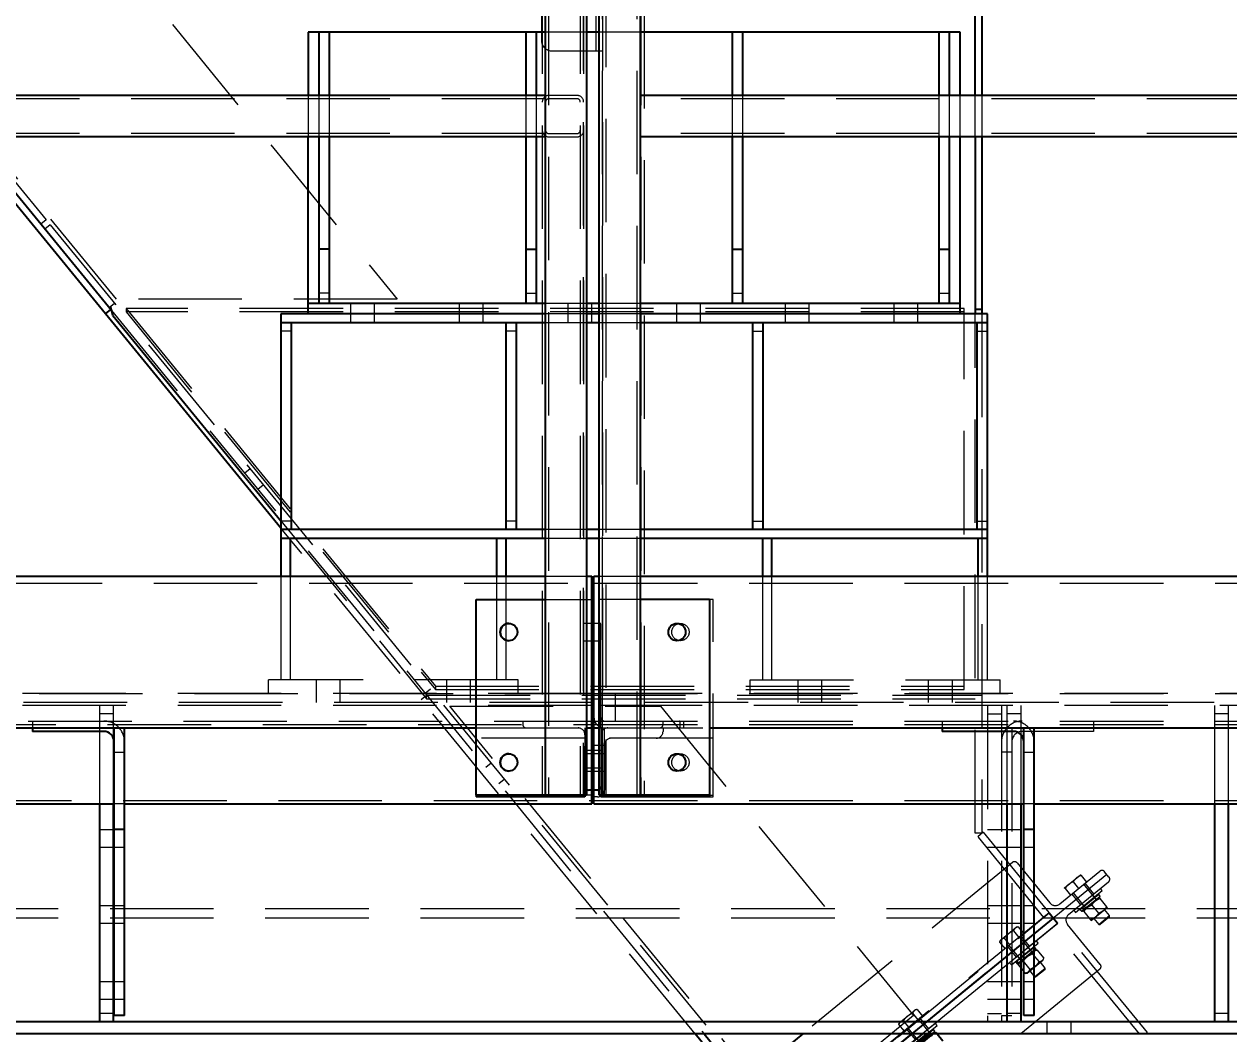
# Model space of a CAD drawing. Header units: millimetres. Extents: x 1293 to 41893, y 1011 to 26911.
# Drawn here: x 10003 to 10742, y 6143 to 6763 of the extents above; entities that cross this region are included whole.
import ezdxf

# ---------------------------------------------------------------- set-up
doc = ezdxf.new("R2010")
doc.units = ezdxf.units.MM
doc.header["$LTSCALE"] = 50
doc.linetypes.add('CENTERX2', pattern=[20.32, 12.7, -2.54, 2.54, -2.54])
doc.linetypes.add('HIDDEN', pattern=[1.905, 1.27, -0.635])
doc.layers.add('CAPA_1', color=7, linetype='Continuous')
doc.layers.add('STRUC', color=4, linetype='Continuous')
doc.styles.add('SLDTEXTSTYLE0', font='TXT', dxfattribs={"width": 0.75})
doc.dimstyles.new('SLDDIMSTYLE0', dxfattribs={"dimtxt": 100, "dimasz": 100, "dimexe": 0, "dimexo": 0.0625, "dimgap": 25, "dimtad": 2, "dimdec": 0, "dimlfac": 1.5, "dimrnd": 1e-09, "dimzin": 12, "dimdsep": 46, "dimtxsty": 'SLDTEXTSTYLE0', "dimsah": 1, "dimcen": 0.09, "dimadec": 0, "dimazin": 3, "dimtfac": 1, "dimtdec": 0, "dimtofl": 0, "dimtmove": 0, "dimatfit": 3, "dimfxl": 1, "dimfrac": 2, "dimtolj": 1, "dimtzin": 12, "dimarcsym": 0})
doc.dimstyles.new('SLDDIMSTYLE1', dxfattribs={"dimtxt": 100, "dimasz": 100, "dimexe": 0, "dimexo": 0.0625, "dimgap": 25, "dimtad": 2, "dimdec": 4, "dimlfac": 75, "dimzin": 12, "dimdsep": 46, "dimtxsty": 'SLDTEXTSTYLE0', "dimsah": 1, "dimcen": 0.09, "dimadec": 0, "dimazin": 3, "dimtfac": 1, "dimtdec": 0, "dimtofl": 0, "dimtmove": 0, "dimatfit": 3, "dimfxl": 1, "dimfrac": 2, "dimtolj": 1, "dimtzin": 12, "dimarcsym": 0})

# ---------------------------------------------------------------- blocks, each defined once
blk = doc.blocks.new('_D_3')
at = {"layer": 'CAPA_1', "transparency": 16777216}
blk.add_arc((9899.27, 4708.49), 5214.32, 0, 13, dxfattribs=at)
for points in [[(14979.94, 5881.46), (14986.48, 5780.49), (15016.52, 5787.13)], [(15113.58, 4708.49), (15128.01, 4808.64), (15097.24, 4808.34)]]:
    blk.add_solid(points, dxfattribs=at)
at = {"layer": 'CAPA_1', "transparency": 16777216, "insert": (15196.76, 5413.27), "char_height": 100, "attachment_point": 1, "rotation": 276.5, "style": 'SLDTEXTSTYLE0'}
blk.add_mtext('13°', dxfattribs=at)
blk = doc.blocks.new('_D_15')
at = {"layer": 'CAPA_1', "transparency": 16777216}
for p, q in [((6530.12, 8742.38), (6530.12, 9415.65)), ((16745.16, 6492), (16745.16, 9415.65)), ((6530.12, 9365.65), (16745.16, 9365.65))]:
    blk.add_line(p, q, dxfattribs=at)
for points in [[(6530.12, 9365.65), (6630.12, 9350.26), (6630.12, 9381.03)], [(16745.16, 9365.65), (16645.16, 9381.03), (16645.16, 9350.26)]]:
    blk.add_solid(points, dxfattribs=at)
at = {"layer": 'CAPA_1', "transparency": 16777216, "insert": (11452.92, 9494.55), "char_height": 100, "attachment_point": 1, "style": 'SLDTEXTSTYLE0'}
blk.add_mtext('15323', dxfattribs=at)

msp = doc.modelspace()

# ---------------------------------------------------------------- linework, layer by layer
at = {"color": 1, "linetype": 'HIDDEN', "lineweight": 18}
for p, q in [((10059.4000025, 6593.7891473), (9378.5050325, 7425.6802403)), ((9550.8058921, 7425.6802403), (10231.7008621, 6593.7891473)), ((10320.643483, 7081.4622403), (10320.643483, 6289.4929069)), ((10322.675483, 7081.4622403), (10322.675483, 6289.4929069)), ((10344.011483, 7081.4622403), (10344.011483, 6289.4929069)), ((10345.849483, 7083.4942403), (10345.849483, 6289.4929069)), ((10346.043483, 7081.4622403), (10346.043483, 6289.4929069)), ((10357.5921497, 6289.4929069), (10357.5921497, 7083.4942403)), ((10357.6801497, 7083.4942403), (10357.6801497, 6289.4929069)), ((10359.7121497, 7085.5262403), (10359.7121497, 6289.4929069)), ((10324.513483, 7062.1582403), (10324.513483, 6289.4929069)), ((10378.9281497, 6289.4929069), (10378.9281497, 7062.1582403)), ((10381.0481497, 7062.1582403), (10381.0481497, 6289.4929069)), ((10383.0801497, 7060.1262403), (10383.0801497, 6289.4929069)), ((9695.3783477, 7034.6948841), (10016.2913232, 6642.6158445)), ((10353.4468163, 6799.4929069), (10353.4468163, 6746.1595736)), ((10320.113483, 6792.8262403), (10320.113483, 6752.8262403)), ((10347.881483, 6757.7891473), (10322.481483, 6757.7891473)), ((10380.9601497, 6757.7891473), (10355.5601497, 6757.7891473)), ((10326.7801497, 6746.1595736), (10357.6801497, 6746.1595736)), ((10177.0601562, 6718.8595736), (10177.0601562, 6693.4595736)), ((10183.8851562, 6693.4595736), (10183.8851562, 6718.8595736)), ((10190.2351562, 6693.4595736), (10190.2351562, 6718.8595736)), ((10310.5518228, 6718.8595736), (10310.5518228, 6693.4595736)), ((10316.9018228, 6718.8595736), (10316.9018228, 6693.4595736)), ((10341.979483, 6718.8595736), (10324.707483, 6718.8595736)), ((10437.2184895, 6718.8595736), (10437.2184895, 6693.4595736)), ((10443.5684895, 6718.8595736), (10443.5684895, 6693.4595736)), ((10563.8851562, 6718.8595736), (10563.8851562, 6693.4595736)), ((10570.2351562, 6718.8595736), (10570.2351562, 6693.4595736)), ((10577.0601562, 6693.4595736), (10577.0601562, 6718.8595736)), ((10586.1601562, 6693.4595736), (10586.1601562, 6718.8595736)), ((10590.3934895, 6718.8595736), (10590.3934895, 6693.4595736)), ((10322.481483, 6716.8275736), (8998.1458163, 6716.8275736)), ((10341.979483, 6716.8275736), (10324.707483, 6716.8275736)), ((11707.4158163, 6716.8275736), (10380.9601497, 6716.8275736)), ((10322.481483, 6695.4915736), (8998.1458163, 6695.4915736)), ((10324.707483, 6695.4915736), (10341.979483, 6695.4915736)), ((10324.707483, 6693.4595736), (10341.979483, 6693.4595736)), ((11707.4158163, 6695.4915736), (10380.9601497, 6695.4915736)), ((10016.2913232, 6642.6158445), (10013.0153996, 6639.9345322)), ((10018.8248467, 6639.5204837), (10015.5489231, 6636.8391713)), ((10018.8248467, 6639.5204837), (10469.200971, 6089.2683848)), ((10231.7008621, 6593.7891473), (10059.4000025, 6593.7891473)), ((10190.2351562, 6597.4724806), (10183.8851562, 6597.4724806)), ((10310.5518228, 6597.4724806), (10316.9018228, 6597.4724806)), ((10437.2184895, 6597.4724806), (10443.5684895, 6597.4724806)), ((10563.8851562, 6597.4724806), (10570.2351562, 6597.4724806)), ((10058.3727703, 6591.2023629), (10055.0968468, 6588.5210505)), ((10056.5096452, 6586.7949481), (10419.8719956, 6142.8529069)), ((10057.2032893, 6585.9474806), (10057.2032893, 6583.830814)), ((10065.374907, 6588.0641473), (10065.374907, 6585.9474806)), ((10579.4934895, 6588.0641473), (10065.374907, 6588.0641473)), ((10065.374907, 6588.0641473), (10255.0813535, 6356.2881612)), ((10579.4934895, 6585.9474806), (10065.374907, 6585.9474806)), ((10065.374907, 6585.9474806), (10255.0813535, 6354.1714945)), ((10577.0601562, 6584.7969069), (10177.0601562, 6584.7969069)), ((10202.9851562, 6591.1224806), (10202.9851562, 6579.2089069)), ((10217.8018228, 6579.2089069), (10217.8018228, 6591.1224806)), ((10269.6518228, 6591.1224806), (10269.6518228, 6579.2089069)), ((10284.4684895, 6579.2089069), (10284.4684895, 6591.1224806)), ((10347.881483, 6591.1224806), (10322.481483, 6591.1224806)), ((10347.881483, 6584.7724806), (10322.481483, 6584.7724806)), ((10336.3184895, 6591.1224806), (10336.3184895, 6579.2089069)), ((10351.1351562, 6579.2089069), (10351.1351562, 6591.1224806)), ((10380.9601497, 6591.1224806), (10355.5601497, 6591.1224806)), ((10380.9601497, 6584.7724806), (10355.5601497, 6584.7724806)), ((10402.9851562, 6591.1224806), (10402.9851562, 6579.2089069)), ((10417.8018228, 6579.2089069), (10417.8018228, 6591.1224806)), ((10469.6518228, 6591.1224806), (10469.6518228, 6579.2089069)), ((10484.4684895, 6579.2089069), (10484.4684895, 6591.1224806)), ((10536.3184895, 6591.1224806), (10536.3184895, 6579.2089069)), ((10551.1351562, 6579.2089069), (10551.1351562, 6591.1224806)), ((10579.4934895, 6354.1714945), (10579.4934895, 6588.0641473)), ((10586.1601562, 6265.9797726), (10586.1601562, 6584.7969069)), ((10590.3934895, 6584.7969069), (10590.3934895, 6265.9797726)), ((10347.881483, 6579.2089069), (10322.481483, 6579.2089069)), ((10380.9601497, 6579.2089069), (10355.5601497, 6579.2089069)), ((10166.7434895, 6574.1289069), (10160.3934895, 6574.1289069)), ((10304.5808228, 6574.1289069), (10298.2308228, 6574.1289069)), ((10449.5394895, 6574.1289069), (10455.8894895, 6574.1289069)), ((10587.3768228, 6574.1289069), (10593.7268228, 6574.1289069)), ((10141.4790527, 6489.6663271), (10138.2031291, 6486.9850147)), ((10146.2470662, 6477.1572441), (10149.5229897, 6479.8385564)), ((10160.3934895, 6457.7570255), (10249.7450701, 6348.5907262)), ((10166.7434895, 6457.6275736), (10160.3934895, 6457.6275736)), ((10414.4014433, 6142.8529069), (10160.3934895, 6453.1899834)), ((10304.5808228, 6457.6275736), (10298.2308228, 6457.6275736)), ((10347.881483, 6452.5475736), (10322.481483, 6452.5475736)), ((10380.9601497, 6452.5475736), (10355.5601497, 6452.5475736)), ((10449.5394895, 6457.6275736), (10455.8894895, 6457.6275736)), ((10587.3768228, 6457.6275736), (10593.7268228, 6457.6275736)), ((10347.881483, 6446.9595736), (10322.481483, 6446.9595736)), ((10380.9601497, 6446.9595736), (10355.5601497, 6446.9595736)), ((10160.3934895, 6423.7929069), (10160.3934895, 6360.2769069)), ((10165.9814895, 6423.7929069), (10165.9814895, 6360.2769069)), ((10292.6428228, 6423.7929069), (10292.6428228, 6360.2769069)), ((10298.2308228, 6423.7929069), (10298.2308228, 6360.2769069)), ((10322.481483, 6423.7929069), (10347.881483, 6423.7929069)), ((10355.5601497, 6423.7929069), (10380.9601497, 6423.7929069)), ((10356.6268163, 6331.0227362), (10356.6268163, 6423.7929069)), ((10455.8894895, 6360.2769069), (10455.8894895, 6423.7929069)), ((10461.4774895, 6360.2769069), (10461.4774895, 6423.7929069)), ((10588.1388228, 6360.2769069), (10588.1388228, 6423.7929069)), ((10593.7268228, 6360.2769069), (10593.7268228, 6423.7929069)), ((10322.481483, 6409.4929069), (10352.393483, 6409.4929069)), ((10380.9601497, 6409.4929069), (10355.5601497, 6409.4929069)), ((10425.413483, 6409.4929069), (10423.293483, 6409.4929069)), ((10425.413483, 6288.3262403), (10425.413483, 6409.4929069)), ((10356.6268163, 6394.7845736), (10346.043483, 6394.7845736)), ((10346.043483, 6384.2012403), (10356.6268163, 6384.2012403)), ((10152.6454895, 6351.8102403), (10152.6454895, 6360.2769069)), ((10305.9788228, 6360.2769069), (10152.6454895, 6360.2769069)), ((10181.9038228, 6360.2769069), (10181.9038228, 6351.8102403)), ((10196.7204895, 6351.8102403), (10196.7204895, 6360.2769069)), ((10255.0813535, 6356.2881612), (10579.4934895, 6356.2881612)), ((10255.0813535, 6356.2881612), (10255.0813535, 6354.1714945)), ((10261.9038228, 6360.2769069), (10261.9038228, 6351.8102403)), ((10276.7204895, 6351.8102403), (10276.7204895, 6360.2769069)), ((10305.9788228, 6351.8102403), (10305.9788228, 6360.2769069)), ((10448.1414895, 6351.8102403), (10448.1414895, 6360.2769069)), ((10448.1414895, 6360.2769069), (10601.4748228, 6360.2769069)), ((10477.3998228, 6360.2769069), (10477.3998228, 6351.8102403)), ((10492.2164895, 6351.8102403), (10492.2164895, 6360.2769069)), ((10557.3998228, 6360.2769069), (10557.3998228, 6351.8102403)), ((10572.2164895, 6351.8102403), (10572.2164895, 6360.2769069)), ((10601.4748228, 6351.8102403), (10601.4748228, 6360.2769069)), ((7630.743483, 6351.8262403), (10351.0601497, 6351.8262403)), ((10246.4691466, 6348.0260805), (10249.7450701, 6350.7073929)), ((10252.1206154, 6354.4887525), (10248.8446919, 6351.8074402)), ((10249.7450701, 6350.7073929), (10590.3934895, 6350.7073929)), ((10249.7450701, 6348.5907262), (10249.7450701, 6350.7073929)), ((10249.7450701, 6348.5907262), (10586.1601562, 6348.5907262)), ((10255.0813535, 6354.1714945), (10579.4934895, 6354.1714945)), ((10352.393483, 6351.8262403), (13085.7268163, 6351.8262403)), ((10365.4101497, 6351.8262403), (10365.4101497, 6334.8929069)), ((10471.0839822, 6090.8096116), (10263.9122071, 6343.9240596)), ((10263.9122071, 6343.9240596), (10393.1378518, 6343.9240596)), ((10393.1378518, 6343.9240596), (10548.4680032, 6154.1476989)), ((7624.0768163, 6334.8929069), (10351.0601497, 6334.8929069)), ((10008.043483, 6334.8929069), (10008.043483, 6330.6595736)), ((10308.7268163, 6334.8929069), (10308.7268163, 6332.7728536)), ((10352.393483, 6334.8929069), (13085.7268163, 6334.8929069)), ((10394.7268163, 6332.7728536), (10394.7268163, 6334.8929069)), ((10405.0801497, 6334.3637403), (10405.0801497, 6331.1887403)), ((10407.4268163, 6330.6595736), (10407.4268163, 6334.8929069)), ((10566.043483, 6334.8929069), (10566.043483, 6330.6595736)), ((10658.743483, 6334.8929069), (10658.743483, 6328.5429069)), ((7672.7601497, 6332.8609069), (10351.0601497, 6332.8609069)), ((10280.1481497, 6330.6595736), (10347.881483, 6330.6595736)), ((10280.1601497, 6330.6595736), (10280.1601497, 6289.4929069)), ((10346.8268163, 6330.6595736), (10346.8268163, 6289.4929069)), ((10352.393483, 6332.8609069), (13085.7268163, 6332.8609069)), ((10355.5601497, 6330.6595736), (10423.293483, 6330.6595736)), ((10356.6268163, 6330.6595736), (10356.6268163, 6289.4929069)), ((10358.7468163, 6288.3262403), (10358.7468163, 6330.6595736)), ((10394.7268163, 6330.6595736), (10394.7268163, 6328.5429069)), ((10602.393483, 6330.6595736), (10602.393483, 6154.0929069)), ((10608.743483, 6330.6595736), (10608.743483, 6154.0929069)), ((10658.743483, 6328.5429069), (10615.093483, 6328.5429069)), ((10346.8268163, 6324.3095736), (10280.1601497, 6324.3095736)), ((10425.413483, 6324.3095736), (10352.393483, 6324.3095736)), ((10352.393483, 6320.0762403), (10358.743483, 6320.0762403)), ((10358.743483, 6320.0762403), (10358.743483, 6292.5595736)), ((10058.043483, 6315.8429069), (10064.393483, 6315.8429069)), ((10358.743483, 6314.7845736), (10346.043483, 6314.7845736)), ((10351.0601497, 6316.8512403), (10346.8268163, 6316.8512403)), ((10356.6268163, 6316.8512403), (10352.393483, 6316.8512403)), ((10608.743483, 6315.8429069), (10602.393483, 6315.8429069)), ((10616.043483, 6315.8429069), (10622.393483, 6315.8429069)), ((10289.2679229, 6309.1036115), (10285.9919994, 6306.4222991)), ((10346.043483, 6304.2012403), (10358.743483, 6304.2012403)), ((10346.8268163, 6306.2679069), (10351.0601497, 6306.2679069)), ((10352.393483, 6306.2679069), (10356.6268163, 6306.2679069)), ((10294.0359365, 6296.5945285), (10297.31186, 6299.2758408)), ((10352.393483, 6289.4929069), (10347.881483, 6289.4929069)), ((10423.293483, 6289.4929069), (10425.413483, 6289.4929069)), ((9682.5961497, 6286.1249069), (10351.0601497, 6286.1249069)), ((10064.393483, 6284.0929069), (10058.043483, 6284.0929069)), ((10354.5101497, 6288.3262403), (10352.393483, 6288.3262403)), ((10352.393483, 6286.1249069), (10948.1908163, 6286.1249069)), ((10423.293483, 6288.3262403), (10425.413483, 6288.3262403)), ((10622.393483, 6284.0929069), (10616.043483, 6284.0929069)), ((10064.393483, 6268.0512403), (10058.043483, 6268.0512403)), ((10602.393483, 6268.2262403), (10608.743483, 6268.2262403)), ((10605.8601497, 6268.0512403), (10602.393483, 6268.0512403)), ((10622.393483, 6268.0512403), (10616.043483, 6268.0512403)), ((10628.3855477, 6214.3904253), (10586.1601562, 6265.9797726)), ((10590.3934895, 6265.9797726), (10586.1601562, 6265.9797726)), ((10591.1343717, 6266.5861777), (10587.8584481, 6263.9048653)), ((10591.1343717, 6266.5861777), (10692.4088803, 6142.8529069)), ((10058.043483, 6257.4679069), (10064.393483, 6257.4679069)), ((10602.393483, 6257.4679069), (10605.8601497, 6257.4679069)), ((10616.043483, 6257.4679069), (10622.393483, 6257.4679069)), ((10609.0224536, 6248.0784136), (10480.4620065, 6142.8529069)), ((10611.9963058, 6247.7815837), (10632.1082935, 6223.2095363)), ((10666.9542303, 6240.7895005), (10547.2990949, 6142.8529069)), ((10638.0655295, 6222.6149251), (10662.6375769, 6242.7269129)), ((10640.9687278, 6232.514269), (10650.7964985, 6240.558206)), ((10651.1556476, 6240.1194116), (10654.4838392, 6236.053156)), ((10668.2970315, 6239.1489179), (10665.611429, 6242.430083)), ((10641.3278769, 6232.0754745), (10644.6560686, 6228.0092189)), ((10643.4281542, 6216.063078), (10668.0002016, 6236.1750658)), ((10646.2417622, 6236.0974431), (10649.5699539, 6232.0311874)), ((10647.8152947, 6217.46569), (10664.1949125, 6230.8722518)), ((10660.7074853, 6225.1074919), (10652.8458775, 6234.7124998)), ((10659.0274831, 6228.8309808), (10653.6648583, 6235.3828279)), ((10664.1949125, 6230.8722518), (10663.1223875, 6232.1826212)), ((10645.4750495, 6228.679547), (10650.8376742, 6222.1276999)), ((10646.2940304, 6229.3498751), (10654.1556382, 6219.7448672)), ((10662.0403746, 6228.424964), (10650.6401606, 6219.0939969)), ((10651.3962907, 6218.1701865), (10662.7965047, 6227.5011535)), ((10651.5911366, 6222.7444017), (10652.6636615, 6221.4340323)), ((10662.7221783, 6226.756499), (10652.1409452, 6218.0958601)), ((10659.3465456, 6226.9039095), (10658.2740207, 6228.2142789)), ((10659.6423986, 6226.4622433), (10659.716725, 6227.2068978)), ((10660.3985286, 6225.5384329), (10659.6423986, 6226.4622433)), ((10661.1431831, 6225.4641065), (10660.3985286, 6225.5384329)), ((10662.0403746, 6228.424964), (10661.2957201, 6228.4992904)), ((10662.7965047, 6227.5011535), (10662.0403746, 6228.424964)), ((10662.3829125, 6226.4303075), (10662.3088279, 6226.4181757)), ((10662.7220187, 6225.9880674), (10666.8595892, 6220.9329442)), ((10662.7221783, 6226.756499), (10662.7965047, 6227.5011535)), ((10064.393483, 6221.3845736), (10058.043483, 6221.3845736)), ((10465.1826474, 6080.8103993), (10631.6614712, 6217.0717377)), ((10631.5136823, 6217.2523004), (10540.615386, 6142.8529069)), ((10605.8601497, 6221.3845736), (10602.393483, 6221.3845736)), ((10622.393483, 6221.3845736), (10616.043483, 6221.3845736)), ((10646.7427697, 6218.7760594), (10647.8152947, 6217.46569)), ((10650.6401606, 6219.0939969), (10650.714487, 6219.8386514)), ((10651.3962907, 6218.1701865), (10650.6401606, 6219.0939969)), ((10650.714651, 6219.8387857), (10650.6403373, 6219.0941416)), ((10651.3964674, 6218.1703311), (10650.6403373, 6219.0941416)), ((10652.1409452, 6218.0958601), (10651.3962907, 6218.1701865)), ((10651.3964674, 6218.1703311), (10652.1411092, 6218.0959943)), ((10652.2934822, 6221.131044), (10653.0381367, 6221.0567176)), ((10653.038239, 6221.0568014), (10652.2935972, 6221.1311382)), ((10652.5542956, 6218.4341835), (10652.5281371, 6218.364957)), ((10652.5544468, 6218.4343072), (10652.5542956, 6218.4341835)), ((10652.5544468, 6218.4343072), (10652.5542956, 6218.4341835)), ((10652.8942481, 6217.9441304), (10657.0318185, 6212.8890071)), ((10653.0381367, 6221.0567176), (10653.7942668, 6220.1329072)), ((10653.038239, 6221.0568014), (10653.7943691, 6220.1329909)), ((10653.7942668, 6220.1329072), (10653.7199404, 6219.3882527)), ((10653.7200554, 6219.3883468), (10653.7943691, 6220.1329909)), ((10657.4450093, 6212.4588989), (10667.1995417, 6220.4428911)), ((10657.8080154, 6221.966243), (10661.9458218, 6216.9108315)), ((10662.0462042, 6210.1044794), (10668.5980513, 6215.4671041)), ((10668.5980513, 6215.4671041), (10665.598199, 6219.1322074)), ((10667.1995417, 6220.4428911), (10667.2257002, 6220.5121175)), ((10668.5237249, 6214.7224496), (10668.5980513, 6215.4671041)), ((10058.043483, 6210.8012403), (10064.393483, 6210.8012403)), ((10470.2496944, 6074.6196776), (10636.7285182, 6210.881016)), ((10636.8763071, 6210.7004533), (10553.9828037, 6142.8529069)), ((10601.5800947, 6200.2750463), (10611.4081982, 6208.3192559)), ((10602.393483, 6210.8012403), (10605.8601497, 6210.8012403)), ((10612.5273616, 6208.5025259), (10611.4081982, 6208.3192559)), ((10612.5273616, 6208.5025259), (10615.8555533, 6204.4362703)), ((10616.043483, 6210.8012403), (10622.393483, 6210.8012403)), ((10686.938328, 6142.8529069), (10633.4525946, 6208.1997036)), ((10662.9455307, 6185.5337947), (10642.833543, 6210.1058421)), ((10657.3709248, 6212.4467671), (10657.4450093, 6212.4588989)), ((10659.0463519, 6213.7695826), (10662.0462042, 6210.1044794)), ((10662.0462042, 6210.1044794), (10662.7908587, 6210.030153)), ((10668.5237249, 6214.7224496), (10662.7908587, 6210.030153)), ((10604.0162625, 6201.536272), (10607.3444542, 6197.4700164)), ((10609.6903286, 6206.1804413), (10613.0185202, 6202.1141856)), ((10621.3190186, 6192.8684055), (10613.4574108, 6202.4734134)), ((10619.6390164, 6196.5918944), (10614.2763917, 6203.1437415)), ((10601.5800947, 6200.2750463), (10601.1792295, 6199.2141874)), ((10601.1792295, 6199.2141874), (10604.5074212, 6195.1479318)), ((10606.0865828, 6196.4404606), (10611.4492075, 6189.8886135)), ((10606.9055637, 6197.1107887), (10614.7671715, 6187.5057808)), ((10608.426828, 6185.2266036), (10624.8064458, 6198.6331654)), ((10622.6519079, 6196.1858775), (10611.251694, 6186.8549105)), ((10612.007824, 6185.9311001), (10623.408038, 6195.2620671)), ((10623.3337116, 6194.5174126), (10612.7524785, 6185.8567737)), ((10619.9580789, 6194.6648231), (10618.885554, 6195.9751925)), ((10620.2539319, 6194.2231569), (10620.3282583, 6194.9678114)), ((10621.010062, 6193.2993465), (10620.2539319, 6194.2231569)), ((10621.7547165, 6193.2250201), (10621.010062, 6193.2993465)), ((10622.6519079, 6196.1858775), (10621.9072534, 6196.2602039)), ((10623.408038, 6195.2620671), (10622.6519079, 6196.1858775)), ((10624.0937043, 6194.3712316), (10622.9203612, 6194.1790893)), ((10623.3337116, 6194.5174126), (10623.408038, 6195.2620671)), ((10624.8064458, 6198.6331654), (10623.7339208, 6199.9435348)), ((10624.093816, 6194.3712498), (10628.2313864, 6189.3161266)), ((10607.3543031, 6186.536973), (10608.426828, 6185.2266036)), ((10611.3260204, 6187.599565), (10611.251694, 6186.8549105)), ((10611.251694, 6186.8549105), (10612.007824, 6185.9311001)), ((10612.007824, 6185.9311001), (10612.7524785, 6185.8567737)), ((10612.0153635, 6187.4799668), (10612.0348286, 6188.1797178)), ((10612.7714936, 6186.5561564), (10612.0153635, 6187.4799668)), ((10612.0557998, 6188.1968826), (10612.0379579, 6187.4984601)), ((10612.794088, 6186.5746497), (10612.0379579, 6187.4984601)), ((10612.2026699, 6190.5053153), (10613.2751949, 6189.1949459)), ((10613.1658289, 6186.195097), (10612.7455602, 6185.0828883)), ((10613.4612867, 6186.4369265), (10612.7714936, 6186.5561564)), ((10612.794088, 6186.5746497), (10613.482258, 6186.4540913)), ((10612.9050155, 6188.8919576), (10613.64967, 6188.8176312)), ((10613.4022785, 6189.2989626), (10614.0920717, 6189.1797327)), ((10614.1051608, 6189.1904461), (10613.4169908, 6189.3110045)), ((10613.64967, 6188.8176312), (10614.4058001, 6187.8938207)), ((10614.0920717, 6189.1797327), (10614.8482017, 6188.2559223)), ((10614.1051608, 6189.1904461), (10614.8612909, 6188.2666357)), ((10614.4058001, 6187.8938207), (10614.3314737, 6187.1491662)), ((10615.5827169, 6187.404996), (10614.3808794, 6187.0158688)), ((10614.8482017, 6188.2559223), (10614.8287367, 6187.5561713)), ((10614.843449, 6187.5682132), (10614.8612909, 6188.2666357)), ((10615.582599, 6187.4051401), (10619.7204053, 6182.3497286)), ((10618.0565426, 6180.2198125), (10627.811075, 6188.2038047)), ((10621.2564985, 6192.0491731), (10621.2566165, 6192.049029)), ((10621.2566165, 6192.049029), (10625.3941869, 6186.9939058)), ((10625.394187, 6186.9939058), (10625.3943049, 6186.9937616)), ((10629.2095846, 6183.2280177), (10626.2097324, 6186.8931209)), ((10627.811075, 6188.2038047), (10628.2313464, 6189.3160207)), ((10612.7455175, 6185.0827751), (10616.8830879, 6180.0276519)), ((10662.6487008, 6182.5599425), (10614.1361832, 6142.8529069)), ((10616.8832073, 6180.0276714), (10618.0565426, 6180.2198125)), ((10619.1017111, 6181.2494177), (10619.7202874, 6182.3498728)), ((10619.6578853, 6181.5304962), (10622.6577375, 6177.865393)), ((10619.7202874, 6182.3498728), (10621.3788286, 6183.1820773)), ((10622.6577375, 6177.865393), (10629.2095846, 6183.2280177)), ((10629.1352582, 6182.4833632), (10623.402392, 6177.7910666)), ((10629.1352582, 6182.4833632), (10629.2095846, 6183.2280177)), ((10064.393483, 6174.7179069), (10058.043483, 6174.7179069)), ((10605.8601497, 6174.7179069), (10602.393483, 6174.7179069)), ((10622.393483, 6174.7179069), (10616.043483, 6174.7179069)), ((10622.6577375, 6177.865393), (10623.402392, 6177.7910666)), ((10058.043483, 6164.1345736), (10064.393483, 6164.1345736)), ((10602.393483, 6164.1345736), (10605.8601497, 6164.1345736)), ((10616.043483, 6164.1345736), (10622.393483, 6164.1345736)), ((10539.6728779, 6149.6045765), (10548.8222568, 6157.0932564)), ((10548.8222568, 6157.0932564), (10548.8627016, 6157.12636)), ((10548.8627016, 6157.12636), (10549.5009815, 6157.648786)), ((10550.6201448, 6157.8320561), (10549.5009815, 6157.648786)), ((10550.6201448, 6157.8320561), (10553.9483365, 6153.7658004)), ((10548.4680032, 6154.1476989), (10471.0839822, 6090.8096116)), ((10539.6728779, 6149.6045765), (10539.2720127, 6148.5437176)), ((10542.1090458, 6150.8658022), (10545.4372374, 6146.7995466)), ((10547.7831118, 6155.5099715), (10551.1113035, 6151.4437158)), ((10559.4118018, 6142.1979357), (10551.550194, 6151.8029436)), ((10557.7317996, 6145.9214245), (10552.3691749, 6152.4732717)), ((10562.899229, 6147.9626956), (10561.8267041, 6149.273065)), ((10602.393483, 6154.0929069), (10608.743483, 6154.0929069)), ((10539.2720127, 6148.5437176), (10542.6002044, 6144.477462)), ((10544.179366, 6145.7699908), (10549.5419907, 6139.2181436)), ((10544.9983469, 6146.4403188), (10552.8599547, 6136.835311)), ((10556.6562872, 6142.8529069), (10562.899229, 6147.9626956)), ((10558.0508621, 6143.9943533), (10556.9783372, 6145.3047227)), ((10560.7446911, 6145.5154077), (10557.4917508, 6142.8529069)), ((10558.3467151, 6143.5526871), (10558.4210415, 6144.2973416)), ((10559.1028452, 6142.6288766), (10558.3467151, 6143.5526871)), ((10559.3765567, 6142.8529069), (10561.5008212, 6144.5915973)), ((10560.7446911, 6145.5154077), (10560.0000367, 6145.5897341)), ((10561.4264948, 6143.8469428), (10560.2120203, 6142.8529069)), ((10561.5008212, 6144.5915973), (10560.7446911, 6145.5154077)), ((10562.1864875, 6143.7007617), (10561.0131445, 6143.5086195)), ((10561.4264948, 6143.8469428), (10561.5008212, 6144.5915973)), ((10562.1865992, 6143.70078), (10562.8805753, 6142.8529069))]:
    msp.add_line(p, q, dxfattribs=at)
at = {"color": 7, "linetype": 'Continuous', "lineweight": 25}
for p, q in [((10347.881483, 7083.4942403), (10347.881483, 6289.4929069)), ((10355.5601497, 6289.4929069), (10355.5601497, 7083.4942403)), ((10322.481483, 7060.1262403), (10322.481483, 6289.4929069)), ((10380.9601497, 6289.4929069), (10380.9601497, 7060.1262403)), ((10586.1601562, 6718.8595736), (10586.1601562, 7060.1262403)), ((10590.3934895, 7060.1262403), (10590.3934895, 6718.8595736)), ((10322.481483, 6757.7891473), (10177.0601562, 6757.7891473)), ((10177.0601562, 6757.7891473), (10177.0601562, 6718.8595736)), ((10183.8851562, 6718.8595736), (10183.8851562, 6757.7891473)), ((10190.2351562, 6718.8595736), (10190.2351562, 6757.7891473)), ((10310.5518228, 6757.7891473), (10310.5518228, 6718.8595736)), ((10316.9018228, 6757.7891473), (10316.9018228, 6718.8595736)), ((10355.5601497, 6757.7891473), (10347.881483, 6757.7891473)), ((10577.0601562, 6757.7891473), (10380.9601497, 6757.7891473)), ((10437.2184895, 6757.7891473), (10437.2184895, 6718.8595736)), ((10443.5684895, 6757.7891473), (10443.5684895, 6718.8595736)), ((10563.8851562, 6757.7891473), (10563.8851562, 6718.8595736)), ((10570.2351562, 6757.7891473), (10570.2351562, 6718.8595736)), ((10577.0601562, 6718.8595736), (10577.0601562, 6757.7891473)), ((10322.481483, 6718.8595736), (8998.1458163, 6718.8595736)), ((11705.2958163, 6718.8595736), (10380.9601497, 6718.8595736)), ((10322.481483, 6693.4595736), (8998.1458163, 6693.4595736)), ((10160.3934895, 6453.1899834), (9963.7351086, 6693.4595736)), ((10056.5096452, 6586.7949481), (9969.2056609, 6693.4595736)), ((10177.0601562, 6584.7724806), (10177.0601562, 6693.4595736)), ((10183.8851562, 6591.1224806), (10183.8851562, 6693.4595736)), ((10190.2351562, 6591.1224806), (10190.2351562, 6693.4595736)), ((10310.5518228, 6693.4595736), (10310.5518228, 6591.1224806)), ((10316.9018228, 6693.4595736), (10316.9018228, 6591.1224806)), ((11705.2958163, 6693.4595736), (10380.9601497, 6693.4595736)), ((10437.2184895, 6693.4595736), (10437.2184895, 6591.1224806)), ((10443.5684895, 6693.4595736), (10443.5684895, 6591.1224806)), ((10563.8851562, 6693.4595736), (10563.8851562, 6591.1224806)), ((10570.2351562, 6693.4595736), (10570.2351562, 6591.1224806)), ((10577.0601562, 6584.7724806), (10577.0601562, 6693.4595736)), ((10586.1601562, 6693.4595736), (10586.1601562, 6584.7969069)), ((10590.3934895, 6693.4595736), (10590.3934895, 6584.7969069)), ((10190.2351562, 6624.455814), (10183.8851562, 6624.455814)), ((10310.5518228, 6624.455814), (10316.9018228, 6624.455814)), ((10437.2184895, 6624.455814), (10443.5684895, 6624.455814)), ((10563.8851562, 6624.455814), (10570.2351562, 6624.455814)), ((10052.7213015, 6584.7396909), (10055.997225, 6587.4210033)), ((10055.997225, 6587.4210033), (10055.997225, 6589.1224806)), ((10177.0601562, 6584.7969069), (10160.3934895, 6584.7969069)), ((10160.3934895, 6584.7969069), (10160.3934895, 6423.7929069)), ((10322.481483, 6591.1224806), (10177.0601562, 6591.1224806)), ((10322.481483, 6584.7724806), (10177.0601562, 6584.7724806)), ((10355.5601497, 6591.1224806), (10347.881483, 6591.1224806)), ((10355.5601497, 6584.7724806), (10347.881483, 6584.7724806)), ((10577.0601562, 6591.1224806), (10380.9601497, 6591.1224806)), ((10577.0601562, 6584.7724806), (10380.9601497, 6584.7724806)), ((10593.7268228, 6584.7969069), (10577.0601562, 6584.7969069)), ((10590.3934895, 6587.4210033), (10586.1601562, 6587.4210033)), ((10593.7268228, 6423.7929069), (10593.7268228, 6584.7969069)), ((10057.2032893, 6583.830814), (10160.3934895, 6457.7570255)), ((10322.481483, 6579.2089069), (10160.3934895, 6579.2089069)), ((10166.7434895, 6452.5475736), (10166.7434895, 6579.2089069)), ((10298.2308228, 6579.2089069), (10298.2308228, 6452.5475736)), ((10304.5808228, 6579.2089069), (10304.5808228, 6452.5475736)), ((10355.5601497, 6579.2089069), (10347.881483, 6579.2089069)), ((10593.7268228, 6579.2089069), (10380.9601497, 6579.2089069)), ((10449.5394895, 6579.2089069), (10449.5394895, 6452.5475736)), ((10455.8894895, 6579.2089069), (10455.8894895, 6452.5475736)), ((10587.3768228, 6452.5475736), (10587.3768228, 6579.2089069)), ((10322.481483, 6452.5475736), (10160.3934895, 6452.5475736)), ((10355.5601497, 6452.5475736), (10347.881483, 6452.5475736)), ((10593.7268228, 6452.5475736), (10380.9601497, 6452.5475736)), ((10322.481483, 6446.9595736), (10160.3934895, 6446.9595736)), ((10165.9814895, 6446.9595736), (10165.9814895, 6423.7929069)), ((10292.6428228, 6446.9595736), (10292.6428228, 6423.7929069)), ((10298.2308228, 6446.9595736), (10298.2308228, 6423.7929069)), ((10355.5601497, 6446.9595736), (10347.881483, 6446.9595736)), ((10593.7268228, 6446.9595736), (10380.9601497, 6446.9595736)), ((10455.8894895, 6423.7929069), (10455.8894895, 6446.9595736)), ((10461.4774895, 6423.7929069), (10461.4774895, 6446.9595736)), ((10588.1388228, 6423.7929069), (10588.1388228, 6446.9595736)), ((8998.1458163, 6423.7929069), (10322.481483, 6423.7929069)), ((10347.881483, 6423.7929069), (10351.0601497, 6423.7929069)), ((10351.0601497, 6284.0929069), (10351.0601497, 6423.7929069)), ((10352.393483, 6423.7929069), (10355.5601497, 6423.7929069)), ((10352.393483, 6284.0929069), (10352.393483, 6423.7929069)), ((10380.9601497, 6423.7929069), (11705.2958163, 6423.7929069)), ((10280.1481497, 6409.4929069), (10322.481483, 6409.4929069)), ((10280.1481497, 6289.4929069), (10280.1481497, 6409.4929069)), ((10423.293483, 6409.4929069), (10380.9601497, 6409.4929069)), ((10423.293483, 6409.4929069), (10423.293483, 6288.3262403)), ((9040.4791497, 6330.6595736), (10280.1481497, 6330.6595736)), ((10008.043483, 6330.6595736), (10008.043483, 6328.5429069)), ((10051.693483, 6328.5429069), (10008.043483, 6328.5429069)), ((10058.043483, 6154.0929069), (10058.043483, 6330.6595736)), ((10064.393483, 6154.0929069), (10064.393483, 6330.6595736)), ((10347.881483, 6330.6595736), (10351.0601497, 6330.6595736)), ((10352.393483, 6330.6595736), (10355.5601497, 6330.6595736)), ((10423.293483, 6330.6595736), (11705.2958163, 6330.6595736)), ((10566.043483, 6330.6595736), (10566.043483, 6328.5429069)), ((10609.693483, 6328.5429069), (10566.043483, 6328.5429069)), ((10616.043483, 6154.0929069), (10616.043483, 6330.6595736)), ((10622.393483, 6154.0929069), (10622.393483, 6330.6595736)), ((10347.881483, 6289.4929069), (10280.1481497, 6289.4929069)), ((10280.1601497, 6289.4929069), (10280.1601497, 6288.3262403)), ((10346.8268163, 6289.4929069), (10346.8268163, 6288.3262403)), ((10351.0601497, 6292.5595736), (10348.9400963, 6292.5595736)), ((10354.5135363, 6292.5595736), (10352.393483, 6292.5595736)), ((10423.293483, 6289.4929069), (10355.5601497, 6289.4929069)), ((10356.6268163, 6289.4929069), (10356.6268163, 6288.3262403)), ((9331.0601497, 6284.0929069), (10058.043483, 6284.0929069)), ((10064.393483, 6284.0929069), (10351.0601497, 6284.0929069)), ((10346.8268163, 6288.3262403), (10280.1601497, 6288.3262403)), ((10352.393483, 6284.0929069), (10616.043483, 6284.0929069)), ((10423.293483, 6288.3262403), (10356.6268163, 6288.3262403)), ((10622.393483, 6284.0929069), (11349.3768163, 6284.0929069)), ((10064.393483, 6268.2262403), (10058.043483, 6268.2262403)), ((10622.393483, 6268.2262403), (10616.043483, 6268.2262403)), ((10064.393483, 6154.0929069), (10058.043483, 6154.0929069)), ((10622.393483, 6154.0929069), (10616.043483, 6154.0929069)), ((10549.4450734, 5977.861832), (10414.4014433, 6142.8529069)), ((10419.8719956, 6142.8529069), (10444.1789709, 6113.1555864)), ((10434.9569354, 6050.9019148), (10547.2990949, 6142.8529069)), ((10480.4620065, 6142.8529069), (10439.2624648, 6109.1314728)), ((10540.615386, 6142.8529069), (10465.0348586, 6080.990962)), ((10553.9828037, 6142.8529069), (10470.3974833, 6074.4391149)), ((10546.5196112, 6134.5561338), (10556.6562872, 6142.8529069)), ((10557.4917508, 6142.8529069), (10549.3444772, 6136.1844407)), ((10550.1006073, 6135.2606303), (10559.3765567, 6142.8529069)), ((10560.2120203, 6142.8529069), (10550.8452618, 6135.1863039)), ((10562.8805753, 6142.8529069), (10566.3241696, 6138.6456568)), ((10614.1361832, 6142.8529069), (10614.1329252, 6142.8502403)), ((10686.9405106, 6142.8502403), (10686.938328, 6142.8529069)), ((10692.4088803, 6142.8529069), (10692.4110629, 6142.8502403))]:
    msp.add_line(p, q, dxfattribs=at)
at = {"color": 7, "linetype": 'CENTERX2'}
msp.add_line((10631.6614712, 6217.0717377), (10636.7285182, 6210.881016), dxfattribs=at)
at = {"color": 7, "linetype": 'Continuous'}
msp.add_line((10467.7161709, 6077.7150385), (10634.1949947, 6213.9763768), dxfattribs=at)
at = {"color": 7, "linetype": 'Continuous', "lineweight": 25}
for centre in [(10300.1481497, 6389.4929069), (10403.293483, 6389.4929069), (10300.1481497, 6309.4929069), (10403.293483, 6309.4929069)]:
    msp.add_circle(centre, 5.2916667, dxfattribs=at)
at = {"color": 1, "linetype": 'HIDDEN', "lineweight": 18}
for centre in [(10405.413483, 6389.4929069), (10405.413483, 6309.4929069)]:
    msp.add_circle(centre, 5.2916667, dxfattribs=at)
for centre, radius, start, end in [((10326.7801497, 6752.8262403), 6.6666667, 180, 270), ((10324.707483, 6714.7955736), 4.064, 90, 180), ((10341.979483, 6714.7955736), 4.064, 0, 90), ((10324.707483, 6714.7955736), 2.032, 90, 180), ((10341.979483, 6714.7955736), 2.032, 0, 90), ((10324.707483, 6697.5235736), 4.064, 180, 270), ((10324.707483, 6697.5235736), 2.032, 180, 270), ((10341.979483, 6697.5235736), 2.032, 270, 0), ((10341.979483, 6697.5235736), 4.064, 270, 0), ((10300.1601497, 6389.4929069), 5.2916667, 269.9350108048, 90.0649370899), ((10051.693483, 6322.1929069), 12.7, 0, 90), ((10358.743483, 6337.0095736), 6.35, 180, 270), ((10358.743483, 6337.0095736), 2.1166667, 180, 270), ((10404.550983, 6334.3637403), 0.5291667, 0, 90), ((10615.093483, 6322.1929069), 12.7, 90, 180), ((10609.693483, 6322.1929069), 12.7, 0, 90), ((10310.8400963, 6332.7728536), 2.11328, 180, 270), ((10342.593483, 6326.4262403), 4.2333333, 0, 90), ((10360.8601497, 6326.4262403), 4.2333333, 90, 180), ((10390.493483, 6328.5429069), 4.2333333, 270, 0), ((10392.6135363, 6332.7728536), 2.11328, 270, 0), ((10404.550983, 6331.1887403), 0.5291667, 270, 0), ((10615.093483, 6322.1929069), 6.35, 90, 180), ((10362.9768163, 6320.0762403), 4.2333333, 90, 180), ((10300.1601497, 6309.4929069), 5.2916667, 269.9346559696, 90.0652808646), ((10348.9400963, 6294.6728536), 2.11328, 180, 239.9382025243), ((10354.5101497, 6292.5595736), 4.2333333, 270, 0), ((10354.5135363, 6294.6728536), 2.11328, 299.6865931617, 0), ((10610.3609647, 6246.4430726), 2.11328, 39.3, 129.3), ((10663.976088, 6241.0915718), 2.11328, 39.3, 129.3), ((10666.6616904, 6237.8104068), 2.11328, 309.3, 39.3), ((10635.3842171, 6225.8908487), 4.2333333, 219.3, 309.3), ((10646.1094665, 6212.7871545), 4.2333333, 129.3, 219.3), ((10661.3101897, 6184.1952836), 2.11328, 309.3, 39.3)]:
    msp.add_arc(centre, radius, start, end, dxfattribs=at)
at = {"color": 7, "linetype": 'Continuous', "lineweight": 25}
for centre, radius, start, end in [((10300.1601497, 6389.4929069), 5.2916667, 90.0649767047, 269.9350108048), ((10051.693483, 6322.1929069), 6.35, 0, 90), ((10609.693483, 6322.1929069), 6.35, 0, 90), ((10300.1601497, 6309.4929069), 5.2916667, 90.0652771027, 269.9346559696), ((10348.9400963, 6294.6728536), 2.11328, 239.9382025243, 270), ((10354.5135363, 6294.6728536), 2.11328, 270, 299.6865931617)]:
    msp.add_arc(centre, radius, start, end, dxfattribs=at)
for points, knots in [([(10057.2032893, 6583.830814), (10057.072621, 6584.3655119), (10056.8083021, 6585.4471115), (10056.4063649, 6587.2446605), (10056.1349597, 6588.4903229), (10055.997225, 6589.1224806)], [0, 0, 0, 0, 0.3250187826, 0.6574556358, 1, 1, 1, 1]), ([(10559.3493997, 6141.3785592), (10559.4159486, 6141.5390739), (10559.6123206, 6142.01272), (10559.9153751, 6142.5561112), (10560.2573989, 6142.8100636), (10560.3503106, 6142.8790505)], [0, 0, 0, 0, 0.2718582448, 0.802198236, 1, 1, 1, 1])]:
    msp.add_open_spline(points, degree=3, knots=knots, dxfattribs=at)
at = {"color": 1, "linetype": 'HIDDEN', "lineweight": 18}
for points, knots in [([(10057.2032893, 6585.9474806), (10057.0794668, 6586.251091), (10056.8185951, 6586.890743), (10056.416609, 6587.967559), (10056.1383698, 6588.7337887), (10055.997225, 6589.1224806)], [0, 0, 0, 0, 0.3080394454, 0.6489832901, 1, 1, 1, 1]), ([(10648.3045296, 6238.5185532), (10648.0389201, 6238.2821456), (10647.2465103, 6237.5768562), (10646.6429883, 6236.6882172), (10646.2417622, 6236.0974431)], [0, 0, 0, 0, 0.3351922062, 1, 1, 1, 1]), ([(10651.1556476, 6240.1194116), (10650.9618387, 6240.0437719), (10649.963914, 6239.654302), (10649.0837819, 6239.0571048), (10648.374582, 6238.5758904)], [0, 0, 0, 0, 0.1942119601, 1, 1, 1, 1]), ([(10650.7964985, 6240.558206), (10650.817017, 6240.5331373), (10650.8572875, 6240.4839364), (10651.0574646, 6240.2393677), (10651.1556476, 6240.1194116)], [0, 0, 0, 0, 0.5095195514, 1, 1, 1, 1]), ([(10641.3278769, 6232.0754745), (10641.2543052, 6232.1653616), (10641.0497091, 6232.4153292), (10641.0003424, 6232.4756434), (10640.9687278, 6232.514269)], [0, 0, 0, 0, 0.3595950484, 1, 1, 1, 1]), ([(10643.3906443, 6234.4965846), (10643.1250347, 6234.2601771), (10642.332625, 6233.5548877), (10641.729103, 6232.6662487), (10641.3278769, 6232.0754745)], [0, 0, 0, 0, 0.3351922062, 1, 1, 1, 1]), ([(10646.2417622, 6236.0974431), (10646.0479533, 6236.0218034), (10645.0500287, 6235.6323335), (10644.1698966, 6235.0351362), (10643.4606967, 6234.5539218)], [0, 0, 0, 0, 0.19421196006, 1, 1, 1, 1]), ([(10657.8080154, 6221.966243), (10658.1307677, 6222.4420746), (10658.7832715, 6223.4040569), (10659.9840918, 6224.5433879), (10661.31796, 6225.4052842), (10662.2511492, 6225.7926234), (10662.7220187, 6225.9880674)], [0, 0, 0, 0, 0.2646061211, 0.5349506065, 0.7653448938, 1, 1, 1, 1]), ([(10662.7220187, 6225.9880674), (10662.6691014, 6226.0527198), (10662.512953, 6226.2434959), (10662.3547486, 6226.4367838), (10662.350326, 6226.4421872), (10662.5842989, 6226.1563281), (10662.7220187, 6225.9880674)], [0, 0, 0, 0, 0.1280647744, 0.377893031, 0.6338190398, 1, 1, 1, 1]), ([(10652.5595078, 6218.353103), (10652.5543339, 6218.3594244), (10652.5377166, 6218.3797267), (10652.6856666, 6218.1989672), (10652.8421144, 6218.0078253), (10652.8942481, 6217.9441304)], [0, 0, 0, 0, 0.2316396066, 0.7439565597, 1, 1, 1, 1]), ([(10652.8942481, 6217.9441304), (10653.2169942, 6218.4199983), (10653.869485, 6219.382053), (10655.070257, 6220.5214724), (10656.4040544, 6221.3834288), (10657.3371784, 6221.7707886), (10657.8080154, 6221.966243)], [0, 0, 0, 0, 0.2646176718, 0.5349733347, 0.7653562273, 1, 1, 1, 1]), ([(10661.9458218, 6216.9108315), (10661.6230696, 6216.4349999), (10660.9705658, 6215.4730177), (10659.7697454, 6214.3336867), (10658.4358773, 6213.4717903), (10657.5026881, 6213.0844511), (10657.0318185, 6212.8890071)], [0, 0, 0, 0, 0.2646061211, 0.5349506065, 0.7653448938, 1, 1, 1, 1]), ([(10666.8595892, 6220.9329442), (10666.536843, 6220.4570762), (10665.8843522, 6219.4950216), (10664.6835802, 6218.3556022), (10663.3497829, 6217.4936457), (10662.4166588, 6217.106286), (10661.9458218, 6216.9108315)], [0, 0, 0, 0, 0.2646176718, 0.5349733347, 0.7653562273, 1, 1, 1, 1]), ([(10667.1943294, 6220.5239715), (10667.1995034, 6220.5176502), (10667.2161206, 6220.4973479), (10667.0681707, 6220.6781074), (10666.9117228, 6220.8692493), (10666.8595892, 6220.9329442)], [0, 0, 0, 0, 0.2316396066, 0.7439565597, 1, 1, 1, 1]), ([(10667.1590298, 6220.5670993), (10667.1706062, 6220.5529557), (10667.2264959, 6220.4846717), (10667.2085546, 6220.5065918), (10667.1943294, 6220.5239715)], [0, 0, 0, 0, 0.20712948042, 1, 1, 1, 1]), ([(10612.5273616, 6208.5025259), (10612.289475, 6208.4579228), (10611.6279347, 6208.3338859), (10611.1048832, 6208.0064935), (10610.7699184, 6207.7968298)], [0, 0, 0, 0, 0.3595950484, 1, 1, 1, 1]), ([(10657.0318185, 6212.8890071), (10657.0839546, 6212.8253093), (10657.2377976, 6212.6373498), (10657.3866033, 6212.4555448), (10657.3704987, 6212.4752208), (10657.3652065, 6212.4816866)], [0, 0, 0, 0, 0.256040983, 0.7555247223, 1, 1, 1, 1]), ([(10602.2183746, 6200.7974723), (10602.0689625, 6200.6561714), (10601.6232123, 6200.2346195), (10601.3565252, 6199.6216766), (10601.1792295, 6199.2141874)], [0, 0, 0, 0, 0.3351922062, 1, 1, 1, 1]), ([(10604.0162625, 6201.536272), (10603.8871749, 6201.513606), (10603.2225006, 6201.3968984), (10602.6888382, 6201.0832833), (10602.2588193, 6200.830576)], [0, 0, 0, 0, 0.1942119601, 1, 1, 1, 1]), ([(10606.4537017, 6204.2640474), (10606.1455609, 6203.9928285), (10605.226265, 6203.1836839), (10604.4994529, 6202.1941331), (10604.0162625, 6201.536272)], [0, 0, 0, 0, 0.3351922062, 1, 1, 1, 1]), ([(10609.6903286, 6206.1804413), (10609.4728301, 6206.0854118), (10608.3529273, 6205.596104), (10607.3459785, 6204.8951085), (10606.5345912, 6204.3302547)], [0, 0, 0, 0, 0.1942119601, 1, 1, 1, 1]), ([(10610.7294736, 6207.7637262), (10610.5085925, 6207.541074), (10610.0750839, 6207.1040895), (10609.8169421, 6206.4843912), (10609.6903286, 6206.1804413)], [0, 0, 0, 0, 0.5095195514, 1, 1, 1, 1]), ([(10621.2566165, 6192.049029), (10621.3222318, 6192.2106992), (10621.515849, 6192.687755), (10621.9598853, 6193.3739713), (10622.7977838, 6194.0688065), (10623.6136095, 6194.2591884), (10624.093816, 6194.3712498)], [0, 0, 0, 0, 0.1280647744, 0.377893031, 0.6338190398, 1, 1, 1, 1]), ([(10612.7455175, 6185.0827751), (10612.888014, 6185.4111104), (10613.1760968, 6186.0749007), (10613.8369658, 6186.7724146), (10614.6546682, 6187.2119522), (10615.2714051, 6187.340352), (10615.582599, 6187.4051401)], [0, 0, 0, 0, 0.2646176718, 0.5349733347, 0.7653562273, 1, 1, 1, 1]), ([(10615.582599, 6187.4051401), (10615.9713158, 6187.9349631), (10616.7571793, 6189.0060991), (10618.1555883, 6190.3071544), (10619.678336, 6191.323647), (10620.7273194, 6191.8057626), (10621.2566165, 6192.049029)], [0, 0, 0, 0, 0.2646061211, 0.5349506065, 0.7653448938, 1, 1, 1, 1]), ([(10625.3941869, 6186.9939058), (10625.005474, 6186.4640446), (10624.2196192, 6185.3928327), (10622.8212564, 6184.0916871), (10621.2985814, 6183.0751361), (10620.2496676, 6182.5930037), (10619.7204053, 6182.3497286)], [0, 0, 0, 0, 0.26461767181, 0.53497333471, 0.76535622726, 1, 1, 1, 1]), ([(10624.2505779, 6185.5325769), (10624.276915, 6185.5586609), (10624.7167085, 6185.9942287), (10625.0659643, 6186.5094213), (10625.3943049, 6186.9937616)], [0, 0, 0, 0, 0.0598849653, 1, 1, 1, 1]), ([(10628.2313864, 6189.3161266), (10628.0266291, 6188.8675302), (10627.6823512, 6188.1132626), (10626.8392125, 6187.4254018), (10626.0801278, 6187.1233971), (10625.5656336, 6187.0262713), (10625.3941869, 6186.9939058)], [0, 0, 0, 0, 0.3661794341, 0.6156922034, 0.8719357593, 1, 1, 1, 1]), ([(10619.7204053, 6182.3497286), (10619.5778968, 6182.0214248), (10619.2897892, 6181.3576973), (10618.6288658, 6180.6602669), (10617.811098, 6180.2207938), (10617.1943083, 6180.0924246), (10616.8830879, 6180.0276519)], [0, 0, 0, 0, 0.2646061211, 0.5349506065, 0.7653448938, 1, 1, 1, 1]), ([(10548.8222568, 6157.0932564), (10548.6013757, 6156.8706042), (10548.1678671, 6156.4336197), (10547.9097253, 6155.8139214), (10547.7831118, 6155.5099715)], [0, 0, 0, 0, 0.5095195514, 1, 1, 1, 1]), ([(10550.6201448, 6157.8320561), (10550.3822582, 6157.787453), (10549.720718, 6157.6634161), (10549.1976664, 6157.3360237), (10548.8627016, 6157.12636)], [0, 0, 0, 0, 0.35959504835, 1, 1, 1, 1]), ([(10540.3111578, 6150.1270025), (10540.1617458, 6149.9857016), (10539.7159955, 6149.5641497), (10539.4493084, 6148.9512068), (10539.2720127, 6148.5437176)], [0, 0, 0, 0, 0.3351922062, 1, 1, 1, 1]), ([(10542.1090458, 6150.8658022), (10541.9799581, 6150.8431362), (10541.3152838, 6150.7264286), (10540.7816214, 6150.4128135), (10540.3516025, 6150.1601062)], [0, 0, 0, 0, 0.1942119601, 1, 1, 1, 1]), ([(10544.5464849, 6153.5935776), (10544.2383441, 6153.3223587), (10543.3190482, 6152.5132141), (10542.5922361, 6151.5236633), (10542.1090458, 6150.8658022)], [0, 0, 0, 0, 0.3351922062, 1, 1, 1, 1]), ([(10547.7831118, 6155.5099715), (10547.5656133, 6155.414942), (10546.4457105, 6154.9256342), (10545.4387617, 6154.2246387), (10544.6273745, 6153.6597849)], [0, 0, 0, 0, 0.1942119601, 1, 1, 1, 1]), ([(10560.3503106, 6142.8790505), (10560.5004282, 6143.0150327), (10560.9883101, 6143.4569747), (10561.6963901, 6143.6010415), (10562.1865992, 6143.70078)], [0, 0, 0, 0, 0.3076923947, 1, 1, 1, 1])]:
    msp.add_open_spline(points, degree=3, knots=knots, dxfattribs=at)
at = {"layer": 'STRUC', "linetype": 'HIDDEN', "lineweight": 18}
for p, q in [((9891.857483, 6419.5435736), (10351.0601497, 6419.5435736)), ((10352.393483, 6419.5435736), (10958.5241497, 6419.5435736)), ((10351.0601497, 6351.8102403), (7617.704483, 6351.8102403)), ((10181.9062213, 6351.8102403), (10181.9062213, 6346.2222403)), ((10196.7228879, 6346.2222403), (10196.7228879, 6351.8102403)), ((10261.9062213, 6351.8102403), (10261.9062213, 6346.2222403)), ((10276.7228879, 6346.2222403), (10276.7228879, 6351.8102403)), ((13085.7268163, 6351.8102403), (10352.393483, 6351.8102403)), ((10477.3995546, 6351.8102403), (10477.3995546, 6346.2222403)), ((10492.2162213, 6346.2222403), (10492.2162213, 6351.8102403)), ((10557.3995546, 6351.8102403), (10557.3995546, 6346.2222403)), ((10572.2162213, 6346.2222403), (10572.2162213, 6351.8102403)), ((10351.0601497, 6344.3595736), (7617.0601497, 6344.3595736)), ((11018.5241497, 6346.2222403), (9883.8291497, 6346.2222403)), ((10049.193483, 6284.0929069), (10049.193483, 6344.3595736)), ((10057.6601497, 6284.0929069), (10057.6601497, 6344.3595736)), ((13085.7268163, 6344.3595736), (10352.393483, 6344.3595736)), ((10593.8601497, 6344.3595736), (10593.8601497, 6150.3035736)), ((10602.3268163, 6344.3595736), (10602.3268163, 6150.3035736)), ((10605.8601497, 6284.0929069), (10605.8601497, 6344.3595736)), ((10614.3268163, 6284.0929069), (10614.3268163, 6344.3595736)), ((10733.1468163, 6284.0929069), (10733.1468163, 6344.3595736)), ((10741.613483, 6284.0929069), (10741.613483, 6344.3595736)), ((10057.6601497, 6339.2795736), (10049.193483, 6339.2795736)), ((10593.8601497, 6339.2795736), (10602.3268163, 6339.2795736)), ((10614.3268163, 6339.2795736), (10605.8601497, 6339.2795736)), ((10741.613483, 6339.2795736), (10733.1468163, 6339.2795736)), ((10057.6601497, 6268.0512403), (10049.193483, 6268.0512403)), ((10602.3268163, 6268.0512403), (10593.8601497, 6268.0512403)), ((10614.3268163, 6268.0512403), (10605.8601497, 6268.0512403)), ((10049.193483, 6257.4679069), (10057.6601497, 6257.4679069)), ((10593.8601497, 6257.4679069), (10602.3268163, 6257.4679069)), ((10605.8601497, 6257.4679069), (10614.3268163, 6257.4679069)), ((11071.525483, 6219.5609069), (9818.5511497, 6219.5609069)), ((10057.6601497, 6221.3845736), (10049.193483, 6221.3845736)), ((10602.3268163, 6221.3845736), (10593.8601497, 6221.3845736)), ((10614.3268163, 6221.3845736), (10605.8601497, 6221.3845736)), ((11071.525483, 6213.9729069), (9818.5511497, 6213.9729069)), ((10049.193483, 6210.8012403), (10057.6601497, 6210.8012403)), ((10593.8601497, 6210.8012403), (10602.3268163, 6210.8012403)), ((10605.8601497, 6210.8012403), (10614.3268163, 6210.8012403)), ((10057.6601497, 6174.7179069), (10049.193483, 6174.7179069)), ((10602.3268163, 6174.7179069), (10593.8601497, 6174.7179069)), ((10614.3268163, 6174.7179069), (10605.8601497, 6174.7179069)), ((10049.193483, 6164.1345736), (10057.6601497, 6164.1345736)), ((10593.8601497, 6164.1345736), (10602.3268163, 6164.1345736)), ((10605.8601497, 6164.1345736), (10614.3268163, 6164.1345736)), ((10057.6601497, 6155.3835736), (10049.193483, 6155.3835736)), ((10593.8601497, 6155.3835736), (10602.3268163, 6155.3835736)), ((10614.3268163, 6155.3835736), (10605.8601497, 6155.3835736)), ((10630.2118163, 6150.3035736), (10630.2118163, 6142.8529069)), ((10645.028483, 6142.8529069), (10645.028483, 6150.3035736)), ((10741.613483, 6155.3835736), (10733.1468163, 6155.3835736))]:
    msp.add_line(p, q, dxfattribs=at)
at = {"layer": 'STRUC', "linetype": 'Continuous', "lineweight": 25}
for p, q in [((10351.0601497, 6419.5435736), (10352.393483, 6419.5435736)), ((10352.393483, 6351.8102403), (10351.0601497, 6351.8102403)), ((10352.393483, 6344.3595736), (10351.0601497, 6344.3595736)), ((10049.193483, 6150.3035736), (10049.193483, 6284.0929069)), ((10057.6601497, 6150.3035736), (10057.6601497, 6284.0929069)), ((10605.8601497, 6150.3035736), (10605.8601497, 6284.0929069)), ((10614.3268163, 6150.3035736), (10614.3268163, 6284.0929069)), ((10733.1468163, 6150.3035736), (10733.1468163, 6284.0929069)), ((10741.613483, 6150.3035736), (10741.613483, 6284.0929069)), ((13086.5101497, 6150.3035736), (7617.0601497, 6150.3035736)), ((13086.5101497, 6142.8529069), (7617.7268163, 6142.8529069))]:
    msp.add_line(p, q, dxfattribs=at)

# ---------------------------------------------------------------- dimensions: what is measured, and where the dimension line sits
at = {"layer": 'CAPA_1'}
dim = msp.add_linear_dim(base=(16745.1618891, 9365.6463094), p1=(6530.1246702, 8678.8772747), p2=(16745.1618891, 6428.5014528), dimstyle='SLDDIMSTYLE0', dxfattribs=at)
dim.commit()
dim.dimension.update_dxf_attribs({"geometry": '_D_15', "text_midpoint": (11637.6432797, 9365.6463094), "dimtype": 160})
dim = msp.add_angular_dim_2l(base=(15080.062669, 5298.7701303), line1=((16421.6646746, 4708.4929069), (6449.8953906, 4708.4929069)), line2=((16705.6180701, 6279.8631045), (11026.6060803, 4968.759879)), dimstyle='SLDDIMSTYLE1', dxfattribs=at)
dim.commit()
dim.dimension.update_dxf_attribs({"geometry": '_D_3', "text_midpoint": (15080.062669, 5298.7701303), "dimtype": 162})

doc.saveas('drawing.dxf')
